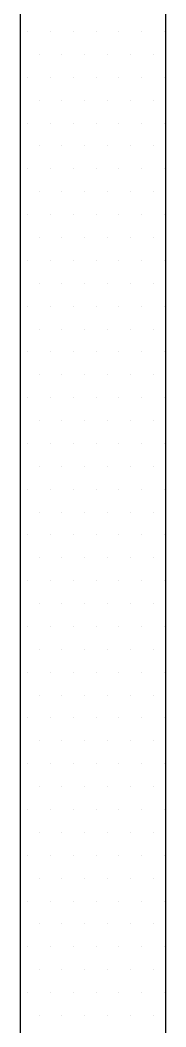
# Model space of a CAD drawing. Header units: inches. Extents: x 3.8 to 36.3, y 0.9 to 43.6.
# Drawn here: x 16.829 to 16.929, y 26.866 to 27.553 of the extents above; entities that cross this region are included whole.
import ezdxf

# ---------------------------------------------------------------- set-up
doc = ezdxf.new("R2010")
doc.units = ezdxf.units.IN
doc.header["$MEASUREMENT"] = 0
doc.layers.add('R-SWTS-DET1', color=1, linetype='Continuous')
doc.layers.add('R-SWTS-PAT1', color=5, linetype='Continuous')

msp = doc.modelspace()

# ---------------------------------------------------------------- linework, layer by layer
at = {"layer": 'R-SWTS-DET1', "lineweight": 30}
for p, q in [((16.82931, 28.2297), (16.82931, 26.0097)), ((16.92931, 26.1257), (16.92931, 27.9957))]:
    msp.add_line(p, q, dxfattribs=at)
at = {"layer": 'R-SWTS-PAT1'}
for p, q in [((16.83461, 27.54536), (16.83461, 27.54536)), ((16.85023, 27.54536), (16.85023, 27.54536)), ((16.86586, 27.54536), (16.86586, 27.54536)), ((16.88148, 27.54536), (16.88148, 27.54536)), ((16.89711, 27.54536), (16.89711, 27.54536)), ((16.91273, 27.54536), (16.91273, 27.54536)), ((16.92836, 27.54536), (16.92836, 27.54536)), ((16.84242, 27.52973), (16.84242, 27.52973)), ((16.85805, 27.52973), (16.85805, 27.52973)), ((16.87367, 27.52973), (16.87367, 27.52973)), ((16.8893, 27.52973), (16.8893, 27.52973)), ((16.90492, 27.52973), (16.90492, 27.52973)), ((16.92055, 27.52973), (16.92055, 27.52973)), ((16.83461, 27.51411), (16.83461, 27.51411)), ((16.85023, 27.51411), (16.85023, 27.51411)), ((16.86586, 27.51411), (16.86586, 27.51411)), ((16.88148, 27.51411), (16.88148, 27.51411)), ((16.89711, 27.51411), (16.89711, 27.51411)), ((16.91273, 27.51411), (16.91273, 27.51411)), ((16.92836, 27.51411), (16.92836, 27.51411)), ((16.84242, 27.49848), (16.84242, 27.49848)), ((16.85805, 27.49848), (16.85805, 27.49848)), ((16.87367, 27.49848), (16.87367, 27.49848)), ((16.8893, 27.49848), (16.8893, 27.49848)), ((16.90492, 27.49848), (16.90492, 27.49848)), ((16.92055, 27.49848), (16.92055, 27.49848)), ((16.83461, 27.48286), (16.83461, 27.48286)), ((16.85023, 27.48286), (16.85023, 27.48286)), ((16.86586, 27.48286), (16.86586, 27.48286)), ((16.88148, 27.48286), (16.88148, 27.48286)), ((16.89711, 27.48286), (16.89711, 27.48286)), ((16.91273, 27.48286), (16.91273, 27.48286)), ((16.92836, 27.48286), (16.92836, 27.48286)), ((16.84242, 27.46723), (16.84242, 27.46723)), ((16.85805, 27.46723), (16.85805, 27.46723)), ((16.87367, 27.46723), (16.87367, 27.46723)), ((16.8893, 27.46723), (16.8893, 27.46723)), ((16.90492, 27.46723), (16.90492, 27.46723)), ((16.92055, 27.46723), (16.92055, 27.46723)), ((16.83461, 27.45161), (16.83461, 27.45161)), ((16.85023, 27.45161), (16.85023, 27.45161)), ((16.86586, 27.45161), (16.86586, 27.45161)), ((16.88148, 27.45161), (16.88148, 27.45161)), ((16.89711, 27.45161), (16.89711, 27.45161)), ((16.91273, 27.45161), (16.91273, 27.45161)), ((16.92836, 27.45161), (16.92836, 27.45161)), ((16.84242, 27.43598), (16.84242, 27.43598)), ((16.85805, 27.43598), (16.85805, 27.43598)), ((16.87367, 27.43598), (16.87367, 27.43598)), ((16.8893, 27.43598), (16.8893, 27.43598)), ((16.90492, 27.43598), (16.90492, 27.43598)), ((16.92055, 27.43598), (16.92055, 27.43598)), ((16.83461, 27.42036), (16.83461, 27.42036)), ((16.85023, 27.42036), (16.85023, 27.42036)), ((16.86586, 27.42036), (16.86586, 27.42036)), ((16.88148, 27.42036), (16.88148, 27.42036)), ((16.89711, 27.42036), (16.89711, 27.42036)), ((16.91273, 27.42036), (16.91273, 27.42036)), ((16.92836, 27.42036), (16.92836, 27.42036)), ((16.84242, 27.40473), (16.84242, 27.40473)), ((16.85805, 27.40473), (16.85805, 27.40473)), ((16.87367, 27.40473), (16.87367, 27.40473)), ((16.8893, 27.40473), (16.8893, 27.40473)), ((16.90492, 27.40473), (16.90492, 27.40473)), ((16.92055, 27.40473), (16.92055, 27.40473)), ((16.83461, 27.38911), (16.83461, 27.38911)), ((16.85023, 27.38911), (16.85023, 27.38911)), ((16.86586, 27.38911), (16.86586, 27.38911)), ((16.88148, 27.38911), (16.88148, 27.38911)), ((16.89711, 27.38911), (16.89711, 27.38911)), ((16.91273, 27.38911), (16.91273, 27.38911)), ((16.92836, 27.38911), (16.92836, 27.38911)), ((16.84242, 27.37348), (16.84242, 27.37348)), ((16.85805, 27.37348), (16.85805, 27.37348)), ((16.87367, 27.37348), (16.87367, 27.37348)), ((16.8893, 27.37348), (16.8893, 27.37348)), ((16.90492, 27.37348), (16.90492, 27.37348)), ((16.92055, 27.37348), (16.92055, 27.37348)), ((16.83461, 27.35786), (16.83461, 27.35786)), ((16.85023, 27.35786), (16.85023, 27.35786)), ((16.86586, 27.35786), (16.86586, 27.35786)), ((16.88148, 27.35786), (16.88148, 27.35786)), ((16.89711, 27.35786), (16.89711, 27.35786)), ((16.91273, 27.35786), (16.91273, 27.35786)), ((16.92836, 27.35786), (16.92836, 27.35786)), ((16.84242, 27.34223), (16.84242, 27.34223)), ((16.85805, 27.34223), (16.85805, 27.34223)), ((16.87367, 27.34223), (16.87367, 27.34223)), ((16.8893, 27.34223), (16.8893, 27.34223)), ((16.90492, 27.34223), (16.90492, 27.34223)), ((16.92055, 27.34223), (16.92055, 27.34223)), ((16.83461, 27.32661), (16.83461, 27.32661)), ((16.85023, 27.32661), (16.85023, 27.32661)), ((16.86586, 27.32661), (16.86586, 27.32661)), ((16.88148, 27.32661), (16.88148, 27.32661)), ((16.89711, 27.32661), (16.89711, 27.32661)), ((16.91273, 27.32661), (16.91273, 27.32661)), ((16.92836, 27.32661), (16.92836, 27.32661)), ((16.84242, 27.31098), (16.84242, 27.31098)), ((16.85805, 27.31098), (16.85805, 27.31098)), ((16.87367, 27.31098), (16.87367, 27.31098)), ((16.8893, 27.31098), (16.8893, 27.31098)), ((16.90492, 27.31098), (16.90492, 27.31098)), ((16.92055, 27.31098), (16.92055, 27.31098)), ((16.83461, 27.29536), (16.83461, 27.29536)), ((16.85023, 27.29536), (16.85023, 27.29536)), ((16.86586, 27.29536), (16.86586, 27.29536)), ((16.88148, 27.29536), (16.88148, 27.29536)), ((16.89711, 27.29536), (16.89711, 27.29536)), ((16.91273, 27.29536), (16.91273, 27.29536)), ((16.92836, 27.29536), (16.92836, 27.29536)), ((16.84242, 27.27973), (16.84242, 27.27973)), ((16.85805, 27.27973), (16.85805, 27.27973)), ((16.87367, 27.27973), (16.87367, 27.27973)), ((16.8893, 27.27973), (16.8893, 27.27973)), ((16.90492, 27.27973), (16.90492, 27.27973)), ((16.92055, 27.27973), (16.92055, 27.27973)), ((16.83461, 27.26411), (16.83461, 27.26411)), ((16.85023, 27.26411), (16.85023, 27.26411)), ((16.86586, 27.26411), (16.86586, 27.26411)), ((16.88148, 27.26411), (16.88148, 27.26411)), ((16.89711, 27.26411), (16.89711, 27.26411)), ((16.91273, 27.26411), (16.91273, 27.26411)), ((16.92836, 27.26411), (16.92836, 27.26411)), ((16.84242, 27.24848), (16.84242, 27.24848)), ((16.85805, 27.24848), (16.85805, 27.24848)), ((16.87367, 27.24848), (16.87367, 27.24848)), ((16.8893, 27.24848), (16.8893, 27.24848)), ((16.90492, 27.24848), (16.90492, 27.24848)), ((16.92055, 27.24848), (16.92055, 27.24848)), ((16.83461, 27.23286), (16.83461, 27.23286)), ((16.85023, 27.23286), (16.85023, 27.23286)), ((16.86586, 27.23286), (16.86586, 27.23286)), ((16.88148, 27.23286), (16.88148, 27.23286)), ((16.89711, 27.23286), (16.89711, 27.23286)), ((16.91273, 27.23286), (16.91273, 27.23286)), ((16.92836, 27.23286), (16.92836, 27.23286)), ((16.84242, 27.21723), (16.84242, 27.21723)), ((16.85805, 27.21723), (16.85805, 27.21723)), ((16.87367, 27.21723), (16.87367, 27.21723)), ((16.8893, 27.21723), (16.8893, 27.21723)), ((16.90492, 27.21723), (16.90492, 27.21723)), ((16.92055, 27.21723), (16.92055, 27.21723)), ((16.83461, 27.20161), (16.83461, 27.20161)), ((16.85023, 27.20161), (16.85023, 27.20161)), ((16.86586, 27.20161), (16.86586, 27.20161)), ((16.88148, 27.20161), (16.88148, 27.20161)), ((16.89711, 27.20161), (16.89711, 27.20161)), ((16.91273, 27.20161), (16.91273, 27.20161)), ((16.92836, 27.20161), (16.92836, 27.20161)), ((16.84242, 27.18598), (16.84242, 27.18598)), ((16.85805, 27.18598), (16.85805, 27.18598)), ((16.87367, 27.18598), (16.87367, 27.18598)), ((16.8893, 27.18598), (16.8893, 27.18598)), ((16.90492, 27.18598), (16.90492, 27.18598)), ((16.92055, 27.18598), (16.92055, 27.18598)), ((16.83461, 27.17036), (16.83461, 27.17036)), ((16.85023, 27.17036), (16.85023, 27.17036)), ((16.86586, 27.17036), (16.86586, 27.17036)), ((16.88148, 27.17036), (16.88148, 27.17036)), ((16.89711, 27.17036), (16.89711, 27.17036)), ((16.91273, 27.17036), (16.91273, 27.17036)), ((16.92836, 27.17036), (16.92836, 27.17036)), ((16.84242, 27.15473), (16.84242, 27.15473)), ((16.85805, 27.15473), (16.85805, 27.15473)), ((16.87367, 27.15473), (16.87367, 27.15473)), ((16.8893, 27.15473), (16.8893, 27.15473)), ((16.90492, 27.15473), (16.90492, 27.15473)), ((16.92055, 27.15473), (16.92055, 27.15473)), ((16.83461, 27.13911), (16.83461, 27.13911)), ((16.85023, 27.13911), (16.85023, 27.13911)), ((16.86586, 27.13911), (16.86586, 27.13911)), ((16.88148, 27.13911), (16.88148, 27.13911)), ((16.89711, 27.13911), (16.89711, 27.13911)), ((16.91273, 27.13911), (16.91273, 27.13911)), ((16.92836, 27.13911), (16.92836, 27.13911)), ((16.84242, 27.12348), (16.84242, 27.12348)), ((16.85805, 27.12348), (16.85805, 27.12348)), ((16.87367, 27.12348), (16.87367, 27.12348)), ((16.8893, 27.12348), (16.8893, 27.12348)), ((16.90492, 27.12348), (16.90492, 27.12348)), ((16.92055, 27.12348), (16.92055, 27.12348)), ((16.83461, 27.10786), (16.83461, 27.10786)), ((16.85023, 27.10786), (16.85023, 27.10786)), ((16.86586, 27.10786), (16.86586, 27.10786)), ((16.88148, 27.10786), (16.88148, 27.10786)), ((16.89711, 27.10786), (16.89711, 27.10786)), ((16.91273, 27.10786), (16.91273, 27.10786)), ((16.92836, 27.10786), (16.92836, 27.10786)), ((16.84242, 27.09223), (16.84242, 27.09223)), ((16.85805, 27.09223), (16.85805, 27.09223)), ((16.87367, 27.09223), (16.87367, 27.09223)), ((16.8893, 27.09223), (16.8893, 27.09223)), ((16.90492, 27.09223), (16.90492, 27.09223)), ((16.92055, 27.09223), (16.92055, 27.09223)), ((16.83461, 27.07661), (16.83461, 27.07661)), ((16.85023, 27.07661), (16.85023, 27.07661)), ((16.86586, 27.07661), (16.86586, 27.07661)), ((16.88148, 27.07661), (16.88148, 27.07661)), ((16.89711, 27.07661), (16.89711, 27.07661)), ((16.91273, 27.07661), (16.91273, 27.07661)), ((16.92836, 27.07661), (16.92836, 27.07661)), ((16.84242, 27.06098), (16.84242, 27.06098)), ((16.85805, 27.06098), (16.85805, 27.06098)), ((16.87367, 27.06098), (16.87367, 27.06098)), ((16.8893, 27.06098), (16.8893, 27.06098)), ((16.90492, 27.06098), (16.90492, 27.06098)), ((16.92055, 27.06098), (16.92055, 27.06098)), ((16.83461, 27.04536), (16.83461, 27.04536)), ((16.85023, 27.04536), (16.85023, 27.04536)), ((16.86586, 27.04536), (16.86586, 27.04536)), ((16.88148, 27.04536), (16.88148, 27.04536)), ((16.89711, 27.04536), (16.89711, 27.04536)), ((16.91273, 27.04536), (16.91273, 27.04536)), ((16.92836, 27.04536), (16.92836, 27.04536)), ((16.84242, 27.02973), (16.84242, 27.02973)), ((16.85805, 27.02973), (16.85805, 27.02973)), ((16.87367, 27.02973), (16.87367, 27.02973)), ((16.8893, 27.02973), (16.8893, 27.02973)), ((16.90492, 27.02973), (16.90492, 27.02973)), ((16.92055, 27.02973), (16.92055, 27.02973)), ((16.83461, 27.01411), (16.83461, 27.01411)), ((16.85023, 27.01411), (16.85023, 27.01411)), ((16.86586, 27.01411), (16.86586, 27.01411)), ((16.88148, 27.01411), (16.88148, 27.01411)), ((16.89711, 27.01411), (16.89711, 27.01411)), ((16.91273, 27.01411), (16.91273, 27.01411)), ((16.92836, 27.01411), (16.92836, 27.01411)), ((16.84242, 26.99848), (16.84242, 26.99848)), ((16.85805, 26.99848), (16.85805, 26.99848)), ((16.87367, 26.99848), (16.87367, 26.99848)), ((16.8893, 26.99848), (16.8893, 26.99848)), ((16.90492, 26.99848), (16.90492, 26.99848)), ((16.92055, 26.99848), (16.92055, 26.99848)), ((16.83461, 26.98286), (16.83461, 26.98286)), ((16.85023, 26.98286), (16.85023, 26.98286)), ((16.86586, 26.98286), (16.86586, 26.98286)), ((16.88148, 26.98286), (16.88148, 26.98286)), ((16.89711, 26.98286), (16.89711, 26.98286)), ((16.91273, 26.98286), (16.91273, 26.98286)), ((16.92836, 26.98286), (16.92836, 26.98286)), ((16.84242, 26.96723), (16.84242, 26.96723)), ((16.85805, 26.96723), (16.85805, 26.96723)), ((16.87367, 26.96723), (16.87367, 26.96723)), ((16.8893, 26.96723), (16.8893, 26.96723)), ((16.90492, 26.96723), (16.90492, 26.96723)), ((16.92055, 26.96723), (16.92055, 26.96723)), ((16.83461, 26.95161), (16.83461, 26.95161)), ((16.85023, 26.95161), (16.85023, 26.95161)), ((16.86586, 26.95161), (16.86586, 26.95161)), ((16.88148, 26.95161), (16.88148, 26.95161)), ((16.89711, 26.95161), (16.89711, 26.95161)), ((16.91273, 26.95161), (16.91273, 26.95161)), ((16.92836, 26.95161), (16.92836, 26.95161)), ((16.84242, 26.93598), (16.84242, 26.93598)), ((16.85805, 26.93598), (16.85805, 26.93598)), ((16.87367, 26.93598), (16.87367, 26.93598)), ((16.8893, 26.93598), (16.8893, 26.93598)), ((16.90492, 26.93598), (16.90492, 26.93598)), ((16.92055, 26.93598), (16.92055, 26.93598)), ((16.83461, 26.92036), (16.83461, 26.92036)), ((16.85023, 26.92036), (16.85023, 26.92036)), ((16.86586, 26.92036), (16.86586, 26.92036)), ((16.88148, 26.92036), (16.88148, 26.92036)), ((16.89711, 26.92036), (16.89711, 26.92036)), ((16.91273, 26.92036), (16.91273, 26.92036)), ((16.92836, 26.92036), (16.92836, 26.92036)), ((16.84242, 26.90473), (16.84242, 26.90473)), ((16.85805, 26.90473), (16.85805, 26.90473)), ((16.87367, 26.90473), (16.87367, 26.90473)), ((16.8893, 26.90473), (16.8893, 26.90473)), ((16.90492, 26.90473), (16.90492, 26.90473)), ((16.92055, 26.90473), (16.92055, 26.90473)), ((16.83461, 26.88911), (16.83461, 26.88911)), ((16.85023, 26.88911), (16.85023, 26.88911)), ((16.86586, 26.88911), (16.86586, 26.88911)), ((16.88148, 26.88911), (16.88148, 26.88911)), ((16.89711, 26.88911), (16.89711, 26.88911)), ((16.91273, 26.88911), (16.91273, 26.88911)), ((16.92836, 26.88911), (16.92836, 26.88911)), ((16.84242, 26.87348), (16.84242, 26.87348)), ((16.85805, 26.87348), (16.85805, 26.87348)), ((16.87367, 26.87348), (16.87367, 26.87348)), ((16.8893, 26.87348), (16.8893, 26.87348)), ((16.90492, 26.87348), (16.90492, 26.87348)), ((16.92055, 26.87348), (16.92055, 26.87348))]:
    msp.add_line(p, q, dxfattribs=at)

doc.saveas('drawing.dxf')
